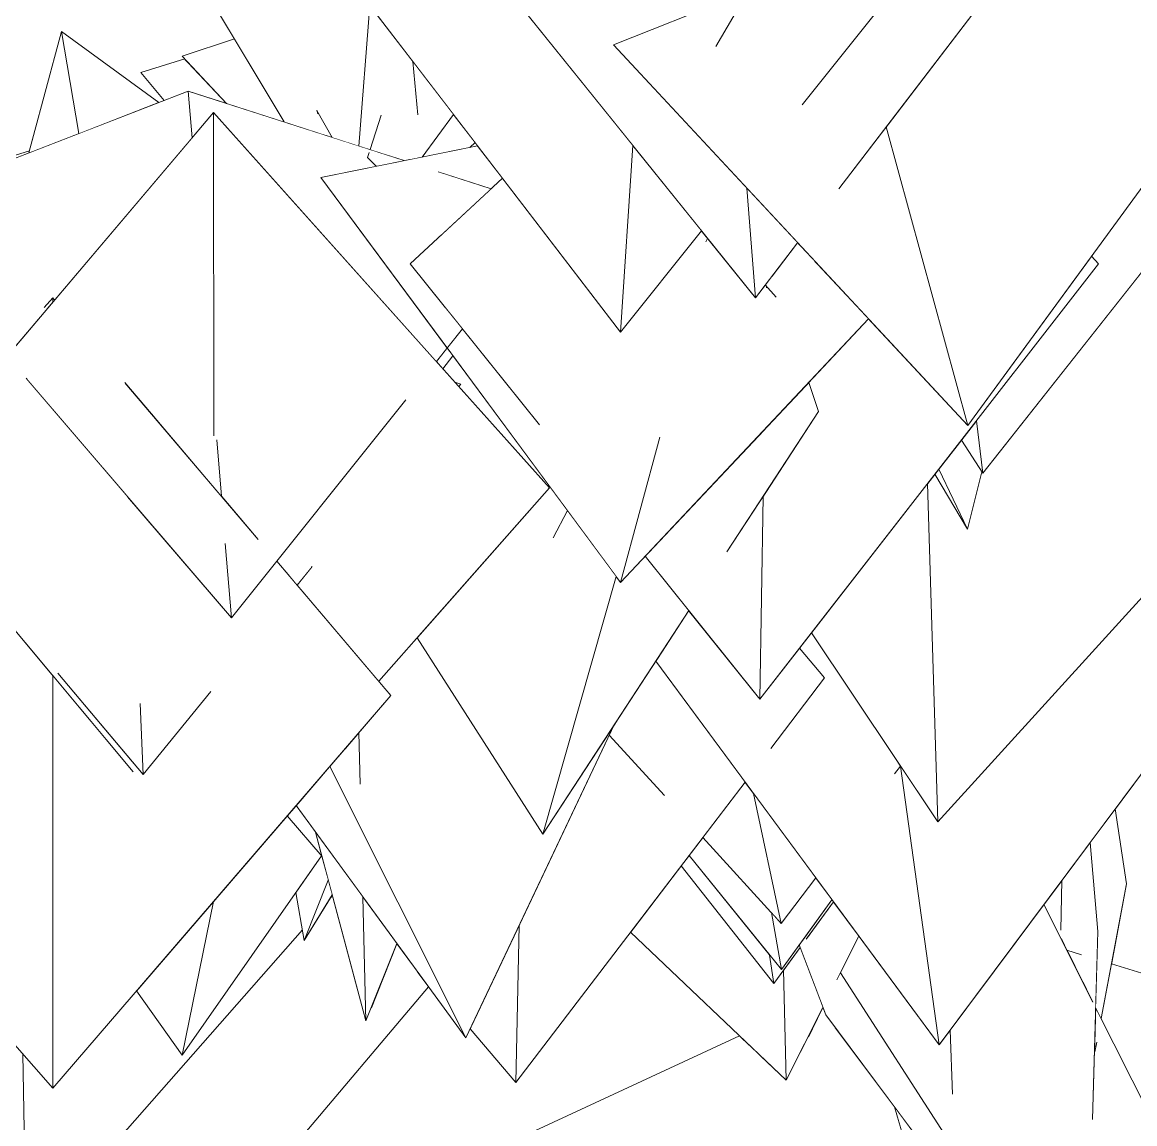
# Model space of a CAD drawing. Header units: millimetres. Extents: x -9413 to 8527, y -300 to 11224.
# Drawn here: x -5889 to -5287, y 1428 to 2025 of the extents above; entities that cross this region are included whole.
import ezdxf

# ---------------------------------------------------------------- set-up
doc = ezdxf.new("R2010")
doc.units = ezdxf.units.MM
doc.header["$MEASUREMENT"] = 0
doc.linetypes.add('Wipeout_Contour', pattern=[1000, 0, -1000])
doc.layers.add('Interior - Furniture', color=7, linetype='Continuous')
doc.layers.add('Interior - Furniture _Pen_No__4', color=7, linetype='Continuous', lineweight=20, true_color=0x029e21)

# ---------------------------------------------------------------- blocks, each defined once
blk = doc.blocks.new('Section Elem_40_6')
at = {"color": 254, "linetype": 'Wipeout_Contour', "lineweight": 0, "ltscale": 22781.654708}
blk.add_wipeout([(-5364.31, 2043.12), (-5421.58, 1968.33), (-5377.41, 1806.56), (-5226.95, 2012.77)], dxfattribs=at).dxf.layer = 'Interior - Furniture'
at = {"color": 254, "linetype": 'Wipeout_Contour', "lineweight": 0, "ltscale": 18528.97452}
blk.add_wipeout([(-5815.46, 1981.59), (-5868.15, 2019.91), (-5858.81, 1964.73)], dxfattribs=at).dxf.layer = 'Interior - Furniture'
at = {"color": 254, "linetype": 'Wipeout_Contour', "lineweight": 0, "ltscale": 53801.8259}
blk.add_wipeout([(-5642.88, 1958.05), (-5727.7, 1940.99), (-5659.41, 1848.68), (-5660.5, 1870.74), (-5679.38, 1894.25), (-5662.45, 1909.91), (-5664.14, 1944.07), (-5635.51, 1934.83), (-5629.4, 1940.48)], dxfattribs=at).dxf.layer = 'Interior - Furniture'
at = {"color": 254, "linetype": 'Wipeout_Contour', "lineweight": 0, "ltscale": 23190.192333}
blk.add_wipeout([(-5487.13, 1882.71), (-5481.22, 1876.19), (-5480.97, 1884.2), (-5483.43, 1887.55)], dxfattribs=at).dxf.layer = 'Interior - Furniture'
at = {"color": 254, "linetype": 'Wipeout_Contour', "lineweight": 0, "ltscale": 18121.936447}
blk.add_wipeout([(-5825.53, 1656), (-5823.97, 1617.68), (-5787.4, 1662.6)], dxfattribs=at).dxf.layer = 'Interior - Furniture'
at = {"color": 254, "linetype": 'Wipeout_Contour', "lineweight": 0, "ltscale": 41686.216754}
blk.add_wipeout([(-5876.34, 1375.84), (-5865.62, 1361.63), (-5704.3, 1487.91), (-5721.47, 1552.05), (-5722.56, 1550.81), (-5736.72, 1527.66), (-5737.75, 1533.53)], dxfattribs=at).dxf.layer = 'Interior - Furniture'
at = {"color": 254, "linetype": 'Wipeout_Contour', "lineweight": 0, "ltscale": 23540.260974}
blk.add_wipeout([(-5700.74, 1490.7), (-5675.29, 1510.62), (-5685.88, 1525.11), (-5686.63, 1525.98)], dxfattribs=at).dxf.layer = 'Interior - Furniture'
at = {"color": 254, "linetype": 'Wipeout_Contour', "lineweight": 0, "ltscale": 22616.280306}
blk.add_wipeout([(-5464.11, 1475.14), (-5449.18, 1480.5), (-5454.35, 1487.41), (-5455.9, 1491.48)], dxfattribs=at).dxf.layer = 'Interior - Furniture'
at = {"color": 254, "linetype": 'Wipeout_Contour', "lineweight": 0, "ltscale": 17189.95987}
blk.add_wipeout([(-5501.05, 1476.1), (-5636.9, 1413.11), (-5490.19, 1465.78)], dxfattribs=at).dxf.layer = 'Interior - Furniture'
at = {"color": 254, "linetype": 'Wipeout_Contour', "lineweight": 0, "ltscale": 58161.01122}
blk.add_wipeout([(-5496.5, 2041.72), (-5569.32, 2012.77), (-5377.41, 1806.56), (-5421.58, 1968.33), (-5447.19, 1934.88), (-5466.96, 1980.51), (-5467.1, 1980.32), (-5468.1, 1983.15), (-5480.64, 2012.1), (-5513.79, 2011.84)], dxfattribs=at).dxf.layer = 'Interior - Furniture'
at = {"color": 254, "linetype": 'Wipeout_Contour', "lineweight": 0, "ltscale": 18587.410077}
blk.add_wipeout([(-5868.15, 2019.91), (-5885.9, 1954.2), (-5858.81, 1964.73)], dxfattribs=at).dxf.layer = 'Interior - Furniture'
at = {"color": 254, "linetype": 'Wipeout_Contour', "lineweight": 0, "ltscale": 17924.471111}
blk.add_wipeout([(-5647.08, 1957.21), (-5642.88, 1958.05), (-5644.21, 1959.79)], dxfattribs=at).dxf.layer = 'Interior - Furniture'
at = {"color": 254, "linetype": 'Wipeout_Contour', "lineweight": 0, "ltscale": 24268.139791}
blk.add_wipeout([(-5830.31, 1662.41), (-5870.12, 1672.45), (-5823.97, 1617.68), (-5825.53, 1656)], dxfattribs=at).dxf.layer = 'Interior - Furniture'
at = {"color": 254, "linetype": 'Wipeout_Contour', "lineweight": 0, "ltscale": 65459.53623}
blk.add_wipeout([(-5844.31, 1316.69), (-5886.01, 1306.17), (-5885.97, 1304.36), (-5836.46, 1305.23), (-5669.39, 1502.55), (-5675.29, 1510.62), (-5700.74, 1490.7), (-5703.32, 1484.24), (-5704.3, 1487.91), (-5865.62, 1361.63), (-5840.78, 1328.68)], dxfattribs=at).dxf.layer = 'Interior - Furniture'
at = {"color": 254, "linetype": 'Wipeout_Contour', "lineweight": 0, "ltscale": 45372.129283}
blk.add_wipeout([(-5636.9, 1413.11), (-5539.49, 1359.96), (-5412.8, 1422.64), (-5417.1, 1437.59), (-5449.18, 1480.5), (-5464.11, 1475.14), (-5475.72, 1452.02), (-5490.19, 1465.78)], dxfattribs=at).dxf.layer = 'Interior - Furniture'
at = {"color": 254, "linetype": 'Wipeout_Contour', "lineweight": 0, "ltscale": 56888.367077}
blk.add_wipeout([(-5189.46, 2008.48), (-5417.89, 2177.51), (-5413.88, 2144.69), (-5322.1, 2098.25), (-5364.31, 2043.12), (-5226.95, 2012.77), (-5310.52, 1898.23), (-5306.64, 1894.25), (-5372.81, 1809.14), (-5369.34, 1780.73)], dxfattribs=at).dxf.layer = 'Interior - Furniture'
at = {"color": 254, "linetype": 'Wipeout_Contour', "lineweight": 0, "ltscale": 17562.753085}
blk.add_wipeout([(-5470.67, 2086.34), (-5513.79, 2011.84), (-5480.64, 2012.1)], dxfattribs=at).dxf.layer = 'Interior - Furniture'
at = {"color": 254, "linetype": 'Wipeout_Contour', "lineweight": 0, "ltscale": 23941.94749}
blk.add_wipeout([(-5655.96, 1975.09), (-5672.87, 1952.02), (-5647.08, 1957.21), (-5644.21, 1959.79)], dxfattribs=at).dxf.layer = 'Interior - Furniture'
at = {"color": 254, "linetype": 'Wipeout_Contour', "lineweight": 0, "ltscale": 17517.302739}
blk.add_wipeout([(-5518.35, 1907.91), (-5519.26, 1906.14), (-5518.27, 1907.81)], dxfattribs=at).dxf.layer = 'Interior - Furniture'
at = {"color": 254, "linetype": 'Wipeout_Contour', "lineweight": 0, "ltscale": 46366.899416}
blk.add_wipeout([(-5544.19, 1800.17), (-5565.45, 1721.66), (-5431.15, 1864.31), (-5460.34, 1895.67), (-5480.97, 1884.2), (-5481.22, 1876.19), (-5485.96, 1881.42), (-5486.53, 1881.1)], dxfattribs=at).dxf.layer = 'Interior - Furniture'
at = {"color": 254, "linetype": 'Wipeout_Contour', "lineweight": 0, "ltscale": 22679.273664}
blk.add_wipeout([(-5468.22, 1523.98), (-5477.19, 1511.76), (-5475.72, 1452.02), (-5455.9, 1491.48)], dxfattribs=at).dxf.layer = 'Interior - Furniture'
at = {"color": 254, "linetype": 'Wipeout_Contour', "lineweight": 0, "ltscale": 16704.192278}
blk.add_wipeout([(-5383.74, 1392.98), (-5417.1, 1437.59), (-5380.7, 1311.07)], dxfattribs=at).dxf.layer = 'Interior - Furniture'
at = {"color": 254, "linetype": 'Wipeout_Contour', "lineweight": 0, "ltscale": 23238.447379}
blk.add_wipeout([(-5468.1, 1983.15), (-5467.1, 1980.32), (-5385.61, 2082.44), (-5436.31, 2115.88)], dxfattribs=at).dxf.layer = 'Interior - Furniture'
at = {"color": 254, "linetype": 'Wipeout_Contour', "lineweight": 0, "ltscale": 60176.306796}
blk.add_wipeout([(-5707.12, 1957.93), (-5701.12, 1956), (-5695.07, 1974.73), (-5679.08, 1950.77), (-5672.87, 1952.02), (-5655.96, 1975.09), (-5669.95, 1993.33), (-5675.28, 1974.92), (-5678.01, 2003.83), (-5701.17, 2034)], dxfattribs=at).dxf.layer = 'Interior - Furniture'
at = {"color": 254, "linetype": 'Wipeout_Contour', "lineweight": 0, "ltscale": 29450.619875}
blk.add_wipeout([(-5651.07, 1858.99), (-5659.36, 1848.61), (-5565.45, 1721.66), (-5544.19, 1800.17), (-5609.33, 1806.98)], dxfattribs=at).dxf.layer = 'Interior - Furniture'
at = {"color": 254, "linetype": 'Wipeout_Contour', "lineweight": 0, "ltscale": 23067.186319}
blk.add_wipeout([(-5507.86, 1738.18), (-5458.28, 1814.28), (-5463.56, 1829.89), (-5488.82, 1803.05)], dxfattribs=at).dxf.layer = 'Interior - Furniture'
at = {"color": 254, "linetype": 'Wipeout_Contour', "lineweight": 0, "ltscale": 16999.961836}
blk.add_wipeout([(-5380.91, 1798.73), (-5369.34, 1780.73), (-5372.81, 1809.14)], dxfattribs=at).dxf.layer = 'Interior - Furniture'
at = {"color": 254, "linetype": 'Wipeout_Contour', "lineweight": 0, "ltscale": 22640.113421}
blk.add_wipeout([(-5463.23, 1530.78), (-5448.36, 1506.5), (-5436.49, 1530.14), (-5450.13, 1548.61)], dxfattribs=at).dxf.layer = 'Interior - Furniture'
at = {"color": 254, "linetype": 'Wipeout_Contour', "lineweight": 0, "ltscale": 18040.343392}
blk.add_wipeout([(-5669.95, 1993.33), (-5678.01, 2003.83), (-5675.28, 1974.92)], dxfattribs=at).dxf.layer = 'Interior - Furniture'
at = {"color": 254, "linetype": 'Wipeout_Contour', "lineweight": 0, "ltscale": 45703.740877}
blk.add_wipeout([(-5488.31, 1768.19), (-5490.03, 1658.37), (-5306.64, 1894.25), (-5310.52, 1898.23), (-5377.41, 1806.56), (-5431.15, 1864.31), (-5463.56, 1829.89), (-5458.28, 1814.28)], dxfattribs=at).dxf.layer = 'Interior - Furniture'
at = {"color": 254, "linetype": 'Wipeout_Contour', "lineweight": 0, "ltscale": 17596.977274}
blk.add_wipeout([(-5594.27, 1760.62), (-5601.94, 1745.74), (-5593.7, 1759.85)], dxfattribs=at).dxf.layer = 'Interior - Furniture'
at = {"color": 254, "linetype": 'Wipeout_Contour', "lineweight": 0, "ltscale": 29085.489917}
blk.add_wipeout([(-5607.49, 1585.26), (-5528.57, 1706.38), (-5552.16, 1735.77), (-5565.45, 1721.66), (-5567.86, 1724.92)], dxfattribs=at).dxf.layer = 'Interior - Furniture'
at = {"layer": 'Interior - Furniture _Pen_No__4', "linetype": 'Continuous'}
blk.add_line((-5458.28, 1814.28), (-5463.56, 1829.89), dxfattribs=at)
at = {"color": 254, "linetype": 'Wipeout_Contour', "lineweight": 0, "ltscale": 97053.676015}
blk.add_wipeout([(-5672.2, 2165.2), (-5787.49, 2037.75), (-5747.6, 1970.99), (-5724.8, 1963.64), (-5729.34, 1975.56), (-5729.86, 1977.28), (-5729.52, 1977.02), (-5729.47, 1976.59), (-5721.59, 1962.6), (-5707.12, 1957.93), (-5701.17, 2034), (-5738.35, 2082.44), (-5695.59, 2105.38), (-5694.54, 2118.78), (-5657.54, 2125.79), (-5655.48, 2126.9)], dxfattribs=at).dxf.layer = 'Interior - Furniture'
at = {"color": 254, "linetype": 'Wipeout_Contour', "lineweight": 0, "ltscale": 17399.496498}
blk.add_wipeout([(-5486.53, 1881.1), (-5485.96, 1881.42), (-5486.52, 1882.03)], dxfattribs=at).dxf.layer = 'Interior - Furniture'
at = {"color": 254, "linetype": 'Wipeout_Contour', "lineweight": 0, "ltscale": 70780.25926}
blk.add_wipeout([(-5604.02, 1772.87), (-5675.58, 1691.7), (-5607.49, 1585.26), (-5567.86, 1724.92), (-5593.7, 1759.85), (-5601.94, 1745.74), (-5594.27, 1760.62), (-5656.25, 1844.4), (-5661.73, 1837.38), (-5655.15, 1830.03), (-5651.99, 1828.95), (-5653.03, 1827.66)], dxfattribs=at).dxf.layer = 'Interior - Furniture'
at = {"color": 254, "linetype": 'Wipeout_Contour', "lineweight": 0, "ltscale": 22667.05078}
blk.add_wipeout([(-5380.91, 1798.73), (-5393.15, 1782.98), (-5377.53, 1750.5), (-5369.86, 1781.54)], dxfattribs=at).dxf.layer = 'Interior - Furniture'
at = {"color": 254, "linetype": 'Wipeout_Contour', "lineweight": 0, "ltscale": 27897.44951}
blk.add_wipeout([(-5393.73, 1591.91), (-5413.88, 1622.08), (-5392.94, 1471.19), (-5218.22, 1705.49), (-5264.2, 1734.42)], dxfattribs=at).dxf.layer = 'Interior - Furniture'
at = {"color": 254, "linetype": 'Wipeout_Contour', "lineweight": 0, "ltscale": 76099.220505}
blk.add_wipeout([(-5679.38, 1894.25), (-5609.33, 1806.98), (-5544.19, 1800.17), (-5486.53, 1881.1), (-5486.52, 1882.03), (-5487.13, 1882.71), (-5492.46, 1875.75), (-5518.27, 1907.81), (-5519.26, 1906.14), (-5518.35, 1907.91), (-5521.63, 1911.99), (-5565.42, 1857.12), (-5629.4, 1940.48)], dxfattribs=at).dxf.layer = 'Interior - Furniture'
at = {"color": 254, "linetype": 'Wipeout_Contour', "lineweight": 0, "ltscale": 23166.709796}
blk.add_wipeout([(-5469.6, 1905.62), (-5483.43, 1887.55), (-5480.97, 1884.2), (-5460.34, 1895.67)], dxfattribs=at).dxf.layer = 'Interior - Furniture'
at = {"color": 254, "linetype": 'Wipeout_Contour', "lineweight": 0, "ltscale": 17016.691245}
blk.add_wipeout([(-5395.31, 1780.2), (-5377.53, 1750.5), (-5393.15, 1782.98)], dxfattribs=at).dxf.layer = 'Interior - Furniture'
at = {"color": 254, "linetype": 'Wipeout_Contour', "lineweight": 0, "ltscale": 59015.726403}
blk.add_wipeout([(-5714.43, 1631.82), (-5722.97, 1621.91), (-5649.26, 1475), (-5569.11, 1644.16), (-5607.49, 1585.26), (-5675.58, 1691.7), (-5696.39, 1668.09), (-5689.85, 1660.39), (-5707.1, 1640.35), (-5706.42, 1612.35)], dxfattribs=at).dxf.layer = 'Interior - Furniture'
at = {"color": 254, "linetype": 'Wipeout_Contour', "lineweight": 0, "ltscale": 22191.716174}
blk.add_wipeout([(-5336.26, 1547.2), (-5326.44, 1527.67), (-5327.01, 1533.4), (-5326.55, 1560.21)], dxfattribs=at).dxf.layer = 'Interior - Furniture'
at = {"color": 254, "linetype": 'Wipeout_Contour', "lineweight": 0, "ltscale": 64104.024368}
blk.add_wipeout([(-5517.25, 2197.01), (-5505.01, 2038.33), (-5496.5, 2041.72), (-5470.67, 2086.34), (-5480.64, 2012.1), (-5468.1, 1983.15), (-5436.31, 2115.88), (-5385.61, 2082.44), (-5466.96, 1980.51), (-5447.19, 1934.88), (-5322.1, 2098.25)], dxfattribs=at).dxf.layer = 'Interior - Furniture'
at = {"color": 254, "linetype": 'Wipeout_Contour', "lineweight": 0, "ltscale": 17603.690572}
blk.add_wipeout([(-5558.8, 1958.18), (-5565.42, 1857.12), (-5521.63, 1911.99)], dxfattribs=at).dxf.layer = 'Interior - Furniture'
at = {"color": 254, "linetype": 'Wipeout_Contour', "lineweight": 0, "ltscale": 23812.367077}
blk.add_wipeout([(-5665.22, 1841.28), (-5661.73, 1837.38), (-5656.25, 1844.4), (-5659.36, 1848.61)], dxfattribs=at).dxf.layer = 'Interior - Furniture'
at = {"color": 254, "linetype": 'Wipeout_Contour', "lineweight": 0, "ltscale": 17825.733189}
blk.add_wipeout([(-5655.15, 1830.03), (-5653.03, 1827.66), (-5651.99, 1828.95)], dxfattribs=at).dxf.layer = 'Interior - Furniture'
at = {"color": 254, "linetype": 'Wipeout_Contour', "lineweight": 0, "ltscale": 36146.649564}
blk.add_wipeout([(-5784.1, 1798.83), (-5781.59, 1768.29), (-5761.74, 1744.94), (-5779.5, 1742.75), (-5776.19, 1702.39), (-5681.8, 1820.53)], dxfattribs=at).dxf.layer = 'Interior - Furniture'
at = {"color": 254, "linetype": 'Wipeout_Contour', "lineweight": 0, "ltscale": 28872.515341}
blk.add_wipeout([(-5488.82, 1803.05), (-5552.16, 1735.77), (-5490.03, 1658.37), (-5488.31, 1768.19), (-5507.86, 1738.18)], dxfattribs=at).dxf.layer = 'Interior - Furniture'
at = {"color": 254, "linetype": 'Wipeout_Contour', "lineweight": 0, "ltscale": 17746.958055}
blk.add_wipeout([(-5741.17, 1600.76), (-5649.26, 1475), (-5722.97, 1621.91)], dxfattribs=at).dxf.layer = 'Interior - Furniture'
at = {"color": 254, "linetype": 'Wipeout_Contour', "lineweight": 0, "ltscale": 22151.72914}
blk.add_wipeout([(-5336.26, 1547.2), (-5351.29, 1527.04), (-5313, 1477.2), (-5309.71, 1494.37)], dxfattribs=at).dxf.layer = 'Interior - Furniture'
at = {"layer": 'Interior - Furniture _Pen_No__4', "linetype": 'Continuous'}
for p, q in [((-5447.2, 1934.87), (-5322.1, 2098.25)), ((-5467.11, 1980.31), (-5385.61, 2082.44)), ((-5544.18, 1800.21), (-5565.45, 1721.66))]:
    blk.add_line(p, q, dxfattribs=at)
at = {"color": 254, "linetype": 'Wipeout_Contour', "lineweight": 0, "ltscale": 35986.585529}
blk.add_wipeout([(-5738.35, 2082.44), (-5565.42, 1857.12), (-5558.8, 1958.18), (-5671.52, 2098.25), (-5649.22, 2112.53), (-5655.48, 2126.9)], dxfattribs=at).dxf.layer = 'Interior - Furniture'
at = {"color": 254, "linetype": 'Wipeout_Contour', "lineweight": 0, "ltscale": 17423.371914}
blk.add_wipeout([(-5497.04, 1935.11), (-5492.46, 1875.75), (-5469.6, 1905.62)], dxfattribs=at).dxf.layer = 'Interior - Furniture'
at = {"color": 254, "linetype": 'Wipeout_Contour', "lineweight": 0, "ltscale": 24334.270066}
blk.add_wipeout([(-5833.58, 1815.66), (-5887.32, 1832.13), (-5776.19, 1702.39), (-5779.5, 1742.75)], dxfattribs=at).dxf.layer = 'Interior - Furniture'
at = {"color": 254, "linetype": 'Wipeout_Contour', "lineweight": 0, "ltscale": 17980.449233}
blk.add_wipeout([(-5732.4, 1730.16), (-5746.13, 1726.58), (-5740.61, 1720.09)], dxfattribs=at).dxf.layer = 'Interior - Furniture'
at = {"color": 254, "linetype": 'Wipeout_Contour', "lineweight": 0, "ltscale": 28619.929615}
blk.add_wipeout([(-5490.9, 1659.46), (-5484.15, 1631.79), (-5455.1, 1669.91), (-5468.52, 1686.04), (-5490.03, 1658.37)], dxfattribs=at).dxf.layer = 'Interior - Furniture'
at = {"color": 254, "linetype": 'Wipeout_Contour', "lineweight": 0, "ltscale": 17811.301613}
blk.add_wipeout([(-5707.1, 1640.35), (-5714.43, 1631.82), (-5706.42, 1612.35)], dxfattribs=at).dxf.layer = 'Interior - Furniture'
at = {"color": 254, "linetype": 'Wipeout_Contour', "lineweight": 0, "ltscale": 33247.068612}
blk.add_wipeout([(-5326.55, 1560.21), (-5327.01, 1533.4), (-5326.44, 1527.67), (-5323.82, 1522.46), (-5316.8, 1520.3), (-5319.2, 1570.07)], dxfattribs=at).dxf.layer = 'Interior - Furniture'
at = {"color": 254, "linetype": 'Wipeout_Contour', "lineweight": 0, "ltscale": 17692.783644}
blk.add_wipeout([(-5704.94, 1551.19), (-5703.32, 1484.24), (-5686.59, 1526.08)], dxfattribs=at).dxf.layer = 'Interior - Furniture'
at = {"color": 254, "linetype": 'Wipeout_Contour', "lineweight": 0, "ltscale": 27507.064463}
blk.add_wipeout([(-5308.21, 1491.39), (-5308.75, 1472.19), (-5307.58, 1472.63), (-5307.96, 1470.64), (-5278.55, 1432.36)], dxfattribs=at).dxf.layer = 'Interior - Furniture'
at = {"layer": 'Interior - Furniture _Pen_No__4', "linetype": 'Continuous'}
for p, q in [((-5481.2, 1876.18), (-5487.13, 1882.71)), ((-5486.52, 1882.03), (-5486.53, 1881.08))]:
    blk.add_line(p, q, dxfattribs=at)
at = {"color": 254, "linetype": 'Wipeout_Contour', "lineweight": 0, "ltscale": 53321.390195}
blk.add_wipeout([(-5671.52, 2098.25), (-5492.46, 1875.75), (-5497.04, 1935.11), (-5569.32, 2012.77), (-5505.01, 2038.33), (-5517.25, 2197.01), (-5543.07, 2180.48), (-5585.55, 2134.27), (-5568.11, 2164.45)], dxfattribs=at).dxf.layer = 'Interior - Furniture'
at = {"color": 254, "linetype": 'Wipeout_Contour', "lineweight": 0, "ltscale": 24096.482868}
blk.add_wipeout([(-5702.49, 1951.76), (-5697.89, 1946.99), (-5697.11, 1947.15), (-5701.64, 1954.39)], dxfattribs=at).dxf.layer = 'Interior - Furniture'
at = {"color": 254, "linetype": 'Wipeout_Contour', "lineweight": 0, "ltscale": 24256.886046}
blk.add_wipeout([(-5785.76, 1801.01), (-5817.75, 1810.81), (-5781.59, 1768.29), (-5784.1, 1798.83)], dxfattribs=at).dxf.layer = 'Interior - Furniture'
at = {"color": 254, "linetype": 'Wipeout_Contour', "lineweight": 0, "ltscale": 17752.007246}
blk.add_wipeout([(-5704.94, 1551.19), (-5730.67, 1586.4), (-5703.32, 1484.24)], dxfattribs=at).dxf.layer = 'Interior - Furniture'
at = {"color": 254, "linetype": 'Wipeout_Contour', "lineweight": 0, "ltscale": 17662.157589}
blk.add_wipeout([(-5686.63, 1525.98), (-5685.88, 1525.11), (-5686.59, 1526.08)], dxfattribs=at).dxf.layer = 'Interior - Furniture'
at = {"color": 254, "linetype": 'Wipeout_Contour', "lineweight": 0, "ltscale": 22032.722236}
blk.add_wipeout([(-5308.82, 1469.74), (-5308.57, 1467.38), (-5307.58, 1472.63), (-5308.75, 1472.19)], dxfattribs=at).dxf.layer = 'Interior - Furniture'
at = {"layer": 'Interior - Furniture _Pen_No__4', "linetype": 'Continuous'}
for p, q in [((-5513.8, 2011.82), (-5470.65, 2086.37)), ((-5569.32, 2012.77), (-5496.5, 2041.72)), ((-5558.8, 1958.18), (-5565.42, 1857.12)), ((-5497.04, 1935.11), (-5492.46, 1875.75)), ((-5565.42, 1857.12), (-5521.63, 1911.99)), ((-5519.28, 1906.11), (-5518.35, 1907.91)), ((-5492.46, 1875.75), (-5469.6, 1905.62)), ((-5685.88, 1525.11), (-5686.63, 1525.98))]:
    blk.add_line(p, q, dxfattribs=at)
at = {"color": 254, "linetype": 'Wipeout_Contour', "lineweight": 0, "ltscale": 24067.658923}
blk.add_wipeout([(-5695.07, 1974.73), (-5701.12, 1956), (-5682.68, 1950.05), (-5679.08, 1950.77)], dxfattribs=at).dxf.layer = 'Interior - Furniture'
at = {"color": 254, "linetype": 'Wipeout_Contour', "lineweight": 0, "ltscale": 78340.505859}
blk.add_wipeout([(-5799.59, 1987.76), (-5797.51, 1962.43), (-5785.87, 1976.16), (-5665.22, 1841.28), (-5651.07, 1858.99), (-5660.5, 1870.74), (-5659.41, 1848.68), (-5727.7, 1940.99), (-5697.89, 1946.99), (-5702.49, 1951.76), (-5701.64, 1954.39), (-5697.11, 1947.15), (-5682.68, 1950.05)], dxfattribs=at).dxf.layer = 'Interior - Furniture'
at = {"color": 254, "linetype": 'Wipeout_Contour', "lineweight": 0, "ltscale": 49362.210113}
blk.add_wipeout([(-5799.59, 1987.76), (-5965.39, 1923.28), (-5897.68, 1844.23), (-5875.94, 1869.88), (-5877.54, 1870.47), (-5872.96, 1875.74), (-5871.97, 1874.57), (-5797.51, 1962.43)], dxfattribs=at).dxf.layer = 'Interior - Furniture'
at = {"color": 254, "linetype": 'Wipeout_Contour', "lineweight": 0, "ltscale": 18183.664433}
blk.add_wipeout([(-5729.52, 1977.02), (-5729.86, 1977.28), (-5729.47, 1976.59)], dxfattribs=at).dxf.layer = 'Interior - Furniture'
at = {"color": 254, "linetype": 'Wipeout_Contour', "lineweight": 0, "ltscale": 17922.414087}
blk.add_wipeout([(-5635.51, 1934.83), (-5664.14, 1944.07), (-5662.45, 1909.91)], dxfattribs=at).dxf.layer = 'Interior - Furniture'
at = {"color": 254, "linetype": 'Wipeout_Contour', "lineweight": 0, "ltscale": 30677.31585}
blk.add_wipeout([(-5825.19, 1997.82), (-5812.61, 1982.7), (-5799.59, 1987.76), (-5778.81, 1981.06), (-5801.45, 2005.1)], dxfattribs=at).dxf.layer = 'Interior - Furniture'
at = {"color": 254, "linetype": 'Wipeout_Contour', "lineweight": 0, "ltscale": 24222.522697}
blk.add_wipeout([(-5729.86, 1977.28), (-5729.34, 1975.56), (-5724.8, 1963.64), (-5721.59, 1962.6)], dxfattribs=at).dxf.layer = 'Interior - Furniture'
at = {"color": 254, "linetype": 'Wipeout_Contour', "lineweight": 0, "ltscale": 56264.332841}
blk.add_wipeout([(-5988.93, 1903.83), (-5994.75, 1874.74), (-5958, 1899.85), (-5954.59, 1891.76), (-5943.89, 1898.17), (-5965.39, 1923.28), (-5885.9, 1954.2), (-5885.57, 1955.44), (-5985.89, 1923.58)], dxfattribs=at).dxf.layer = 'Interior - Furniture'
at = {"color": 254, "linetype": 'Wipeout_Contour', "lineweight": 0, "ltscale": 59995.969502}
blk.add_wipeout([(-5604.02, 1772.87), (-5785.87, 1976.16), (-5785.76, 1801.01), (-5784.1, 1798.83), (-5681.8, 1820.53), (-5751.66, 1733.09), (-5746.13, 1726.58), (-5732.4, 1730.16), (-5740.61, 1720.09), (-5696.39, 1668.09)], dxfattribs=at).dxf.layer = 'Interior - Furniture'
at = {"layer": 'Interior - Furniture _Pen_No__4', "linetype": 'Continuous'}
for p, q in [((-5492.46, 1875.75), (-5671.52, 2098.25)), ((-5565.42, 1857.12), (-5738.35, 2082.44)), ((-5707.12, 1957.93), (-5701.17, 2034)), ((-5675.28, 1974.9), (-5678.01, 2003.83)), ((-5729.5, 1977), (-5729.86, 1977.28)), ((-5721.59, 1962.6), (-5729.86, 1977.28)), ((-5729.86, 1977.28), (-5729.31, 1975.46)), ((-5701.12, 1956), (-5695.06, 1974.74)), ((-5672.87, 1952.02), (-5655.96, 1975.09)), ((-5727.7, 1940.99), (-5642.88, 1958.05)), ((-5644.21, 1959.79), (-5647.08, 1957.21)), ((-5702.49, 1951.76), (-5701.64, 1954.4)), ((-5697.89, 1946.99), (-5702.49, 1951.76)), ((-5679.38, 1894.25), (-5629.4, 1940.48)), ((-5635.51, 1934.83), (-5664.17, 1944.08)), ((-5609.29, 1806.94), (-5679.38, 1894.25)), ((-5665.22, 1841.28), (-5651.07, 1858.99)), ((-5661.73, 1837.38), (-5656.25, 1844.4)), ((-5651.99, 1828.95), (-5655.15, 1830.03)), ((-5653.03, 1827.66), (-5651.99, 1828.95)), ((-5601.95, 1745.71), (-5594.27, 1760.62))]:
    blk.add_line(p, q, dxfattribs=at)
at = {"color": 254, "linetype": 'Wipeout_Contour', "lineweight": 0, "ltscale": 73237.009835}
blk.add_wipeout([(-5785.87, 1976.16), (-5958.15, 1772.87), (-5829.39, 1619.12), (-5829.5, 1624.24), (-5870.12, 1672.45), (-5830.31, 1662.41), (-5832.57, 1768.21), (-5887.32, 1832.13), (-5833.58, 1815.66), (-5833.88, 1829.78), (-5817.75, 1810.81), (-5785.76, 1801.01)], dxfattribs=at).dxf.layer = 'Interior - Furniture'
at = {"color": 254, "linetype": 'Wipeout_Contour', "lineweight": 0, "ltscale": 40540.94967}
blk.add_wipeout([(-5622.09, 1450.8), (-5498.08, 1613.51), (-5546.44, 1678.97), (-5567.42, 1646.76), (-5541.74, 1606.28), (-5571.58, 1638.96), (-5620.46, 1535.79)], dxfattribs=at).dxf.layer = 'Interior - Furniture'
at = {"layer": 'Interior - Furniture _Pen_No__4', "linetype": 'Continuous'}
blk.add_line((-5607.49, 1585.26), (-5675.58, 1691.7), dxfattribs=at)
at = {"color": 254, "linetype": 'Wipeout_Contour', "lineweight": 0, "ltscale": 24441.474149}
blk.add_wipeout([(-5802.91, 2006.65), (-5778.81, 1981.06), (-5747.6, 1970.99), (-5774.53, 2016.05)], dxfattribs=at).dxf.layer = 'Interior - Furniture'
at = {"color": 254, "linetype": 'Wipeout_Contour', "lineweight": 0, "ltscale": 18493.193598}
blk.add_wipeout([(-5871.97, 1874.57), (-5872.96, 1875.74), (-5872.96, 1873.4)], dxfattribs=at).dxf.layer = 'Interior - Furniture'
at = {"color": 254, "linetype": 'Wipeout_Contour', "lineweight": 0, "ltscale": 72490.701485}
blk.add_wipeout([(-5829.39, 1619.12), (-5872.9, 1671.08), (-5872.85, 1447.77), (-5689.85, 1660.39), (-5751.66, 1733.09), (-5776.19, 1702.39), (-5832.57, 1768.21), (-5830.31, 1662.41), (-5825.53, 1656), (-5787.4, 1662.6), (-5823.97, 1617.68), (-5829.5, 1624.24)], dxfattribs=at).dxf.layer = 'Interior - Furniture'
at = {"color": 254, "linetype": 'Wipeout_Contour', "lineweight": 0, "ltscale": 28550.841928}
blk.add_wipeout([(-5560.06, 1532.18), (-5475.72, 1452.02), (-5477.19, 1511.76), (-5482.53, 1504.49), (-5532.69, 1568.09)], dxfattribs=at).dxf.layer = 'Interior - Furniture'
at = {"color": 254, "linetype": 'Wipeout_Contour', "lineweight": 0, "ltscale": 17470.815649}
blk.add_wipeout([(-5620.46, 1535.79), (-5646.99, 1479.8), (-5622.09, 1450.8)], dxfattribs=at).dxf.layer = 'Interior - Furniture'
at = {"layer": 'Interior - Furniture _Pen_No__4', "linetype": 'Continuous'}
for p, q in [((-5565.45, 1721.66), (-5727.7, 1940.99)), ((-5696.39, 1668.09), (-5604.02, 1772.87)), ((-5689.85, 1660.39), (-5751.66, 1733.09)), ((-5740.61, 1720.09), (-5732.37, 1730.2)), ((-5823.97, 1617.68), (-5787.37, 1662.64)), ((-5825.54, 1656.03), (-5823.97, 1617.68)), ((-5706.42, 1612.32), (-5707.1, 1640.35)), ((-5703.32, 1484.24), (-5704.94, 1551.19)), ((-5620.46, 1535.79), (-5622.09, 1450.8)), ((-5703.32, 1484.24), (-5686.59, 1526.08)), ((-5622.09, 1450.8), (-5646.99, 1479.8))]:
    blk.add_line(p, q, dxfattribs=at)
at = {"color": 254, "linetype": 'Wipeout_Contour', "lineweight": 0, "ltscale": 92466.114748}
blk.add_wipeout([(-5966.99, 1967.73), (-5937.96, 1938.8), (-5885.57, 1955.44), (-5868.15, 2019.91), (-5815.46, 1981.59), (-5812.61, 1982.7), (-5825.19, 1997.82), (-5801.45, 2005.1), (-5802.91, 2006.65), (-5774.53, 2016.05), (-5787.49, 2037.75), (-5765.18, 2062.41), (-5787.89, 2092.44), (-5749.1, 2110.88), (-5749.34, 2187.13)], dxfattribs=at).dxf.layer = 'Interior - Furniture'
at = {"color": 254, "linetype": 'Wipeout_Contour', "lineweight": 0, "ltscale": 24664.267905}
blk.add_wipeout([(-5877.54, 1870.47), (-5875.94, 1869.88), (-5872.96, 1873.4), (-5872.96, 1875.74)], dxfattribs=at).dxf.layer = 'Interior - Furniture'
at = {"color": 254, "linetype": 'Wipeout_Contour', "lineweight": 0, "ltscale": 37016.626522}
blk.add_wipeout([(-5899.02, 1845.8), (-6060.43, 1660.39), (-5872.85, 1447.77), (-5872.9, 1671.08), (-5958.15, 1772.87), (-5897.68, 1844.23)], dxfattribs=at).dxf.layer = 'Interior - Furniture'
at = {"color": 254, "linetype": 'Wipeout_Contour', "lineweight": 0, "ltscale": 24280.134179}
blk.add_wipeout([(-5833.88, 1829.78), (-5833.58, 1815.66), (-5779.5, 1742.75), (-5761.74, 1744.94)], dxfattribs=at).dxf.layer = 'Interior - Furniture'
at = {"color": 254, "linetype": 'Wipeout_Contour', "lineweight": 0, "ltscale": 68387.851997}
blk.add_wipeout([(-5546.44, 1678.97), (-5392.94, 1471.19), (-5413.88, 1622.08), (-5413.95, 1622.2), (-5417.11, 1618.03), (-5415.52, 1624.54), (-5462.1, 1694.3), (-5468.52, 1686.04), (-5455.1, 1669.91), (-5484.15, 1631.79), (-5490.9, 1659.46), (-5528.57, 1706.38)], dxfattribs=at).dxf.layer = 'Interior - Furniture'
at = {"color": 254, "linetype": 'Wipeout_Contour', "lineweight": 0, "ltscale": 23877.715392}
blk.add_wipeout([(-5785.92, 1548.77), (-5802.78, 1465.52), (-5727.48, 1573.56), (-5746, 1595.14)], dxfattribs=at).dxf.layer = 'Interior - Furniture'
at = {"layer": 'Interior - Furniture _Pen_No__4', "linetype": 'Continuous'}
for p, q in [((-5747.6, 1970.99), (-5787.49, 2037.75)), ((-5885.9, 1954.2), (-5868.15, 2019.91)), ((-5815.46, 1981.59), (-5868.15, 2019.91)), ((-5868.15, 2019.91), (-5858.81, 1964.73)), ((-5802.91, 2006.65), (-5774.53, 2016.05)), ((-5778.81, 1981.06), (-5802.91, 2006.65)), ((-5825.19, 1997.82), (-5801.45, 2005.1)), ((-5812.61, 1982.7), (-5825.19, 1997.82)), ((-5965.39, 1923.28), (-5799.59, 1987.76)), ((-5682.68, 1950.05), (-5799.59, 1987.76)), ((-5799.59, 1987.76), (-5797.51, 1962.43)), ((-5958.15, 1772.87), (-5785.87, 1976.16)), ((-5604.02, 1772.87), (-5785.87, 1976.16)), ((-5785.87, 1976.16), (-5785.76, 1800.98)), ((-5985.89, 1923.58), (-5885.57, 1955.44)), ((-5877.56, 1870.46), (-5872.96, 1875.74)), ((-5871.97, 1874.57), (-5872.96, 1875.74)), ((-5872.96, 1875.74), (-5872.96, 1873.4)), ((-5776.19, 1702.39), (-5887.35, 1832.17)), ((-5761.71, 1744.91), (-5833.9, 1829.81)), ((-5776.19, 1702.39), (-5681.77, 1820.57)), ((-5784.1, 1798.86), (-5781.59, 1768.29)), ((-5829.36, 1619.09), (-5958.15, 1772.87)), ((-5488.31, 1768.19), (-5490.03, 1658.37)), ((-5779.5, 1742.78), (-5776.19, 1702.39)), ((-5490.03, 1658.37), (-5552.16, 1735.77)), ((-5872.9, 1671.08), (-5872.85, 1447.77)), ((-5823.97, 1617.68), (-5870.15, 1672.48)), ((-5872.85, 1447.77), (-6060.43, 1660.39)), ((-5636.9, 1413.11), (-5501.05, 1476.1)), ((-5872.58, 632.89), (-5889.2, 1466.31))]:
    blk.add_line(p, q, dxfattribs=at)
at = {"color": 254, "linetype": 'Wipeout_Contour', "lineweight": 0, "ltscale": 45068.213011}
blk.add_wipeout([(-5395.31, 1780.2), (-5399.26, 1775.12), (-5393.73, 1591.91), (-5194.63, 1810.97), (-5281.21, 1892.31), (-5369.34, 1780.73), (-5369.86, 1781.54), (-5377.53, 1750.5)], dxfattribs=at).dxf.layer = 'Interior - Furniture'
at = {"color": 254, "linetype": 'Wipeout_Contour', "lineweight": 0, "ltscale": 23189.539458}
blk.add_wipeout([(-5571.58, 1638.96), (-5541.74, 1606.28), (-5567.42, 1646.76), (-5569.11, 1644.16)], dxfattribs=at).dxf.layer = 'Interior - Furniture'
at = {"color": 254, "linetype": 'Wipeout_Contour', "lineweight": 0, "ltscale": 23809.060272}
blk.add_wipeout([(-5741.17, 1600.76), (-5746, 1595.14), (-5727.13, 1573.15), (-5730.67, 1586.4)], dxfattribs=at).dxf.layer = 'Interior - Furniture'
at = {"color": 254, "linetype": 'Wipeout_Contour', "lineweight": 0, "ltscale": 17798.092579}
blk.add_wipeout([(-5723.71, 1560.4), (-5736.72, 1527.66), (-5721.58, 1552.43)], dxfattribs=at).dxf.layer = 'Interior - Furniture'
at = {"color": 254, "linetype": 'Wipeout_Contour', "lineweight": 0, "ltscale": 23999.931768}
blk.add_wipeout([(-5827.53, 1500.42), (-5802.78, 1465.52), (-5785.92, 1548.77), (-5813.04, 1517.25)], dxfattribs=at).dxf.layer = 'Interior - Furniture'
at = {"color": 254, "linetype": 'Wipeout_Contour', "lineweight": 0, "ltscale": 22683.145425}
blk.add_wipeout([(-5465.6, 1529.63), (-5464.9, 1528.51), (-5450.13, 1548.61), (-5451.01, 1549.79)], dxfattribs=at).dxf.layer = 'Interior - Furniture'
at = {"color": 254, "linetype": 'Wipeout_Contour', "lineweight": 0, "ltscale": 28414.057514}
blk.add_wipeout([(-5478.41, 1511.92), (-5484.76, 1519.78), (-5482.53, 1504.49), (-5468.22, 1523.98), (-5468.73, 1525.31)], dxfattribs=at).dxf.layer = 'Interior - Furniture'
at = {"color": 254, "linetype": 'Wipeout_Contour', "lineweight": 0, "ltscale": 22358.669077}
blk.add_wipeout([(-5392.94, 1471.19), (-5404.76, 1487.2), (-5385.66, 1444.53), (-5386.95, 1479.23)], dxfattribs=at).dxf.layer = 'Interior - Furniture'
at = {"layer": 'Interior - Furniture _Pen_No__4', "linetype": 'Continuous'}
for p, q in [((-5377.41, 1806.56), (-5569.32, 2012.77)), ((-5377.41, 1806.56), (-5226.95, 2012.77)), ((-5369.34, 1780.73), (-5189.46, 2008.48)), ((-5421.58, 1968.33), (-5377.41, 1806.56)), ((-5306.64, 1894.25), (-5310.52, 1898.23)), ((-5372.81, 1809.14), (-5369.34, 1780.73)), ((-5369.34, 1780.73), (-5380.91, 1798.73)), ((-5377.53, 1750.5), (-5369.86, 1781.54)), ((-5567.86, 1724.92), (-5607.49, 1585.26)), ((-5649.26, 1475), (-5569.11, 1644.16)), ((-5541.69, 1606.23), (-5571.58, 1638.96)), ((-5785.92, 1548.77), (-5802.78, 1465.52)), ((-5836.46, 1305.23), (-5669.39, 1502.55)), ((-5802.78, 1465.52), (-5827.53, 1500.42))]:
    blk.add_line(p, q, dxfattribs=at)
at = {"color": 254, "linetype": 'Wipeout_Contour', "lineweight": 0, "ltscale": 17026.577986}
blk.add_wipeout([(-5399.26, 1775.12), (-5462.1, 1694.3), (-5393.73, 1591.91)], dxfattribs=at).dxf.layer = 'Interior - Furniture'
at = {"color": 254, "linetype": 'Wipeout_Contour', "lineweight": 0, "ltscale": 33137.5505}
blk.add_wipeout([(-5297.59, 1599.05), (-5311.19, 1580.82), (-5307.07, 1532.55), (-5308.21, 1491.39), (-5305.19, 1485.37), (-5291.46, 1558.44)], dxfattribs=at).dxf.layer = 'Interior - Furniture'
at = {"color": 254, "linetype": 'Wipeout_Contour', "lineweight": 0, "ltscale": 29696.575707}
blk.add_wipeout([(-5727.48, 1573.56), (-5741.32, 1553.7), (-5736.72, 1527.66), (-5723.71, 1560.4), (-5727.13, 1573.15)], dxfattribs=at).dxf.layer = 'Interior - Furniture'
at = {"color": 254, "linetype": 'Wipeout_Contour', "lineweight": 0, "ltscale": 22875.347873}
blk.add_wipeout([(-5528.37, 1573.76), (-5532.69, 1568.09), (-5482.53, 1504.49), (-5484.76, 1519.78)], dxfattribs=at).dxf.layer = 'Interior - Furniture'
at = {"layer": 'Interior - Furniture _Pen_No__4', "linetype": 'Continuous'}
for p, q in [((-5490.03, 1658.37), (-5306.64, 1894.25)), ((-5565.45, 1721.66), (-5431.15, 1864.31)), ((-5507.88, 1738.15), (-5458.28, 1814.28)), ((-5395.31, 1780.2), (-5377.53, 1750.5)), ((-5377.53, 1750.5), (-5393.15, 1782.98)), ((-5399.26, 1775.12), (-5393.73, 1591.91)), ((-5455.1, 1669.91), (-5468.52, 1686.04)), ((-5484.16, 1631.77), (-5455.1, 1669.91)), ((-5872.85, 1447.77), (-5689.85, 1660.39)), ((-5722.97, 1621.91), (-5649.26, 1475)), ((-5649.26, 1475), (-5741.17, 1600.76)), ((-5727.13, 1573.15), (-5746, 1595.14)), ((-5730.67, 1586.4), (-5703.32, 1484.24)), ((-5802.78, 1465.52), (-5727.48, 1573.56)), ((-5736.72, 1527.66), (-5723.71, 1560.4)), ((-5736.72, 1527.66), (-5741.32, 1553.7)), ((-5721.58, 1552.43), (-5736.72, 1527.66)), ((-5722.56, 1550.81), (-5721.47, 1552.05)), ((-5876.34, 1375.84), (-5737.75, 1533.53))]:
    blk.add_line(p, q, dxfattribs=at)
at = {"color": 254, "linetype": 'Wipeout_Contour', "lineweight": 0, "ltscale": 54735.539418}
blk.add_wipeout([(-5294.13, 1544.24), (-5299.62, 1515.02), (-5209.81, 1487.41), (-5223.21, 1449.82), (-5225.26, 1435.18), (-5147.72, 1532.55), (-5255.59, 1655.37), (-5297.59, 1599.05), (-5293.67, 1573.08), (-5291.46, 1558.44)], dxfattribs=at).dxf.layer = 'Interior - Furniture'
at = {"color": 254, "linetype": 'Wipeout_Contour', "lineweight": 0, "ltscale": 16959.327922}
blk.add_wipeout([(-5415.52, 1624.54), (-5417.11, 1618.03), (-5413.95, 1622.2)], dxfattribs=at).dxf.layer = 'Interior - Furniture'
at = {"color": 254, "linetype": 'Wipeout_Contour', "lineweight": 0, "ltscale": 17092.354532}
blk.add_wipeout([(-5493.51, 1607.33), (-5478.42, 1536.94), (-5459.75, 1561.63)], dxfattribs=at).dxf.layer = 'Interior - Furniture'
at = {"color": 254, "linetype": 'Wipeout_Contour', "lineweight": 0, "ltscale": 49723.982123}
blk.add_wipeout([(-5311.19, 1580.82), (-5319.2, 1570.07), (-5316.8, 1520.3), (-5315.87, 1520.01), (-5314.83, 1504.57), (-5309.71, 1494.37), (-5313, 1477.2), (-5309.9, 1430.8), (-5307.07, 1532.55)], dxfattribs=at).dxf.layer = 'Interior - Furniture'
at = {"layer": 'Interior - Furniture _Pen_No__4', "linetype": 'Continuous'}
for p, q in [((-5393.73, 1591.91), (-5194.63, 1810.97)), ((-5393.73, 1591.91), (-5462.1, 1694.3)), ((-5417.13, 1618), (-5413.95, 1622.2)), ((-5291.46, 1558.44), (-5297.59, 1599.05))]:
    blk.add_line(p, q, dxfattribs=at)
at = {"color": 254, "linetype": 'Wipeout_Contour', "lineweight": 0, "ltscale": 22887.572971}
blk.add_wipeout([(-5498.08, 1613.51), (-5520.94, 1583.51), (-5478.42, 1536.94), (-5493.51, 1607.33)], dxfattribs=at).dxf.layer = 'Interior - Furniture'
at = {"color": 254, "linetype": 'Wipeout_Contour', "lineweight": 0, "ltscale": 88517.968958}
blk.add_wipeout([(-5436.49, 1530.14), (-5446.46, 1510.27), (-5288.75, 1265.94), (-5209.81, 1487.41), (-5299.62, 1515.02), (-5305.19, 1485.37), (-5278.55, 1432.36), (-5307.96, 1470.64), (-5308.57, 1467.38), (-5308.82, 1469.74), (-5309.9, 1430.8), (-5313, 1477.2), (-5351.29, 1527.04), (-5386.95, 1479.23), (-5385.66, 1444.53), (-5404.76, 1487.2)], dxfattribs=at).dxf.layer = 'Interior - Furniture'
at = {"color": 254, "linetype": 'Wipeout_Contour', "lineweight": 0, "ltscale": 28415.233482}
blk.add_wipeout([(-5483.78, 1542.82), (-5478.41, 1511.92), (-5451.01, 1549.79), (-5459.75, 1561.63), (-5478.42, 1536.94)], dxfattribs=at).dxf.layer = 'Interior - Furniture'
at = {"color": 254, "linetype": 'Wipeout_Contour', "lineweight": 0, "ltscale": 16590.307834}
blk.add_wipeout([(-5315.87, 1520.01), (-5323.82, 1522.46), (-5314.83, 1504.57)], dxfattribs=at).dxf.layer = 'Interior - Furniture'
at = {"color": 254, "linetype": 'Wipeout_Contour', "lineweight": 0, "ltscale": 28616.916071}
blk.add_wipeout([(-5528.37, 1573.76), (-5478.41, 1511.92), (-5483.78, 1542.82), (-5520.94, 1583.51), (-5524.41, 1578.97)], dxfattribs=at).dxf.layer = 'Interior - Furniture'
at = {"color": 254, "linetype": 'Wipeout_Contour', "lineweight": 0, "ltscale": 45095.963919}
blk.add_wipeout([(-5468.73, 1525.31), (-5454.35, 1487.41), (-5288.75, 1265.94), (-5446.46, 1510.27), (-5448.36, 1506.5), (-5463.23, 1530.78), (-5464.9, 1528.51), (-5465.6, 1529.63)], dxfattribs=at).dxf.layer = 'Interior - Furniture'
at = {"layer": 'Interior - Furniture _Pen_No__4', "linetype": 'Continuous'}
for p, q in [((-5607.49, 1585.26), (-5528.57, 1706.38)), ((-5392.94, 1471.19), (-5218.22, 1705.49)), ((-5392.94, 1471.19), (-5546.44, 1678.97)), ((-5413.88, 1622.08), (-5392.94, 1471.19)), ((-5622.09, 1450.8), (-5498.08, 1613.51)), ((-5493.51, 1607.33), (-5478.42, 1536.94)), ((-5478.42, 1536.94), (-5520.94, 1583.51)), ((-5307.07, 1532.55), (-5311.19, 1580.82)), ((-5478.41, 1511.92), (-5528.37, 1573.76)), ((-5482.53, 1504.49), (-5532.69, 1568.09)), ((-5478.42, 1536.94), (-5459.75, 1561.63)), ((-5326.55, 1560.21), (-5327.01, 1533.35)), ((-5305.19, 1485.37), (-5291.46, 1558.44)), ((-5478.41, 1511.92), (-5451.01, 1549.79)), ((-5464.9, 1528.5), (-5450.13, 1548.61)), ((-5483.78, 1542.82), (-5478.41, 1511.92)), ((-5309.71, 1494.37), (-5336.26, 1547.2)), ((-5475.72, 1452.02), (-5560.06, 1532.18)), ((-5448.36, 1506.49), (-5436.49, 1530.14)), ((-5309.9, 1430.78), (-5307.07, 1532.55)), ((-5454.35, 1487.41), (-5468.73, 1525.31)), ((-5484.76, 1519.78), (-5482.53, 1504.49)), ((-5482.53, 1504.49), (-5468.22, 1523.98)), ((-5315.86, 1520.01), (-5323.82, 1522.46)), ((-5209.81, 1487.41), (-5299.62, 1515.02)), ((-5477.19, 1511.76), (-5475.72, 1452.02)), ((-5446.46, 1510.27), (-5288.75, 1265.94)), ((-5475.72, 1452.02), (-5455.9, 1491.48)), ((-5278.54, 1432.34), (-5308.21, 1491.39)), ((-5288.75, 1265.94), (-5454.35, 1487.41)), ((-5385.66, 1444.51), (-5386.95, 1479.23)), ((-5308.57, 1467.36), (-5307.58, 1472.64)), ((-5417.1, 1437.59), (-5380.7, 1311.07))]:
    blk.add_line(p, q, dxfattribs=at)

msp = doc.modelspace()

# ---------------------------------------------------------------- block references
at = {"layer": 'Interior - Furniture'}
msp.add_blockref('Section Elem_40_6', (0, 0), dxfattribs=at)

doc.saveas('drawing.dxf')
